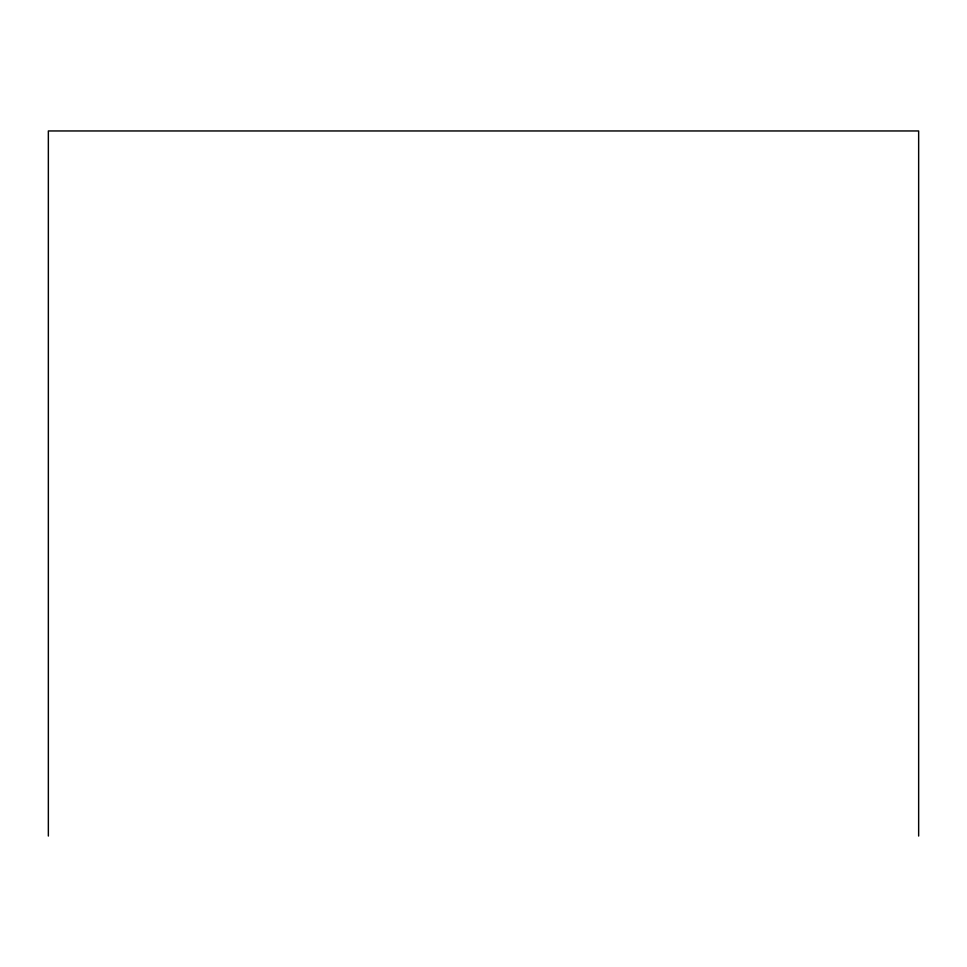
<?xml version="1.0" encoding="UTF-8"?>
<svg xmlns="http://www.w3.org/2000/svg" width="967" height="967" viewBox="0 0 967 967"><rect width="100%" height="100%" fill="white"/><g stroke="black" fill="none" stroke-linecap="round" stroke-linejoin="round"><path stroke-width="1.45" d="M918.65 836.044L918.65 130.956L48.35 130.956L48.35 836.044"/></g></svg>
